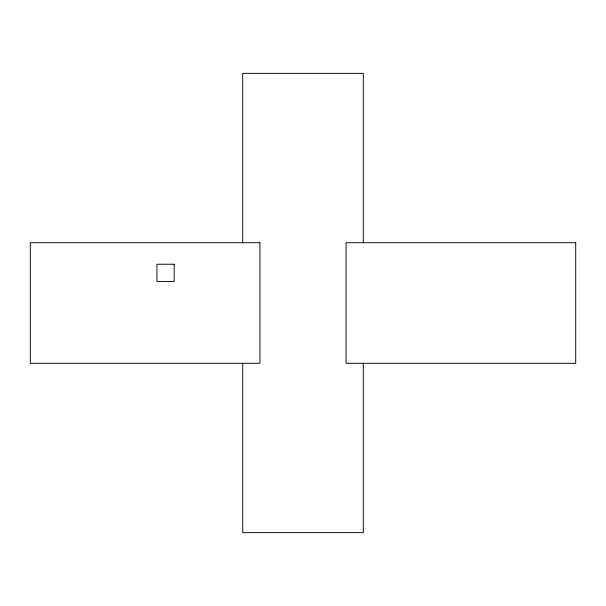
<?xml version="1.0" encoding="UTF-8"?>
<svg xmlns="http://www.w3.org/2000/svg" width="606" height="606" viewBox="0 0 606 606"><rect width="100%" height="100%" fill="white"/><g stroke="black" fill="none" stroke-linecap="round" stroke-linejoin="round"><path stroke-width="0.91" d="M363.282 242.718L363.282 73.356L242.718 73.356L242.718 242.718M363.282 363.282L363.282 532.644L242.718 532.644L242.718 363.282M259.944 242.718L30.3 242.718L30.3 363.282L259.944 363.282L259.944 242.718M575.7 242.718L346.056 242.718L346.056 363.282L575.7 363.282L575.7 242.718M174.172 264.246L156.946 264.246L156.946 281.472L174.172 281.472L174.172 264.246"/></g></svg>
